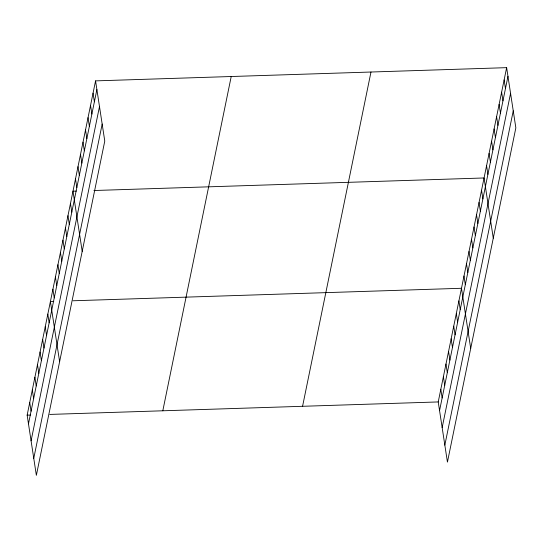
<?xml version="1.0" encoding="UTF-8"?>
<svg xmlns="http://www.w3.org/2000/svg" width="543" height="543" viewBox="0 0 543 543"><rect width="100%" height="100%" fill="white"/><g stroke="black" fill="none" stroke-linecap="round" stroke-linejoin="round"><path stroke-width="0.81" d="M95.561 80.88L104.772 141.065L36.361 475.342L27.15 415.151L95.561 80.88L506.639 67.658L515.85 127.849L447.439 462.12L438.228 401.935L506.639 67.658M28.474 423.825L96.892 89.554M31.08 440.821L99.491 106.55M33.761 458.34L102.172 124.069M162.805 410.793L231.216 76.515M302.573 406.293L370.984 72.022M439.552 410.603L507.97 76.332M442.158 427.606L510.569 93.328M444.839 445.117L513.25 110.847M76.332 191.082L72.986 191.19L82.197 251.375M93.919 190.518L484.064 177.968L493.275 238.153M53.757 301.392L50.411 301.501L59.621 361.686M73.02 300.774L461.489 288.279L470.7 348.463M27.15 415.151L30.496 415.049M49.759 414.424L438.228 401.935M504.135 79.916L505.458 88.584M501.623 92.174L502.947 100.842M499.112 104.432L500.442 113.1M496.607 116.691L497.931 125.358M494.096 128.942L495.426 137.617M491.591 141.2L492.915 149.868M489.08 153.459L490.41 162.126M486.576 165.717L487.899 174.384M481.553 190.226L482.883 198.894M479.048 202.485L480.372 211.152M476.537 214.743L477.867 223.411M474.032 226.994L475.356 235.669M471.521 239.253L472.851 247.92M469.016 251.511L470.34 260.178M466.505 263.769L467.835 272.437M463.993 276.02L465.324 284.695M458.903 300.91L460.233 309.578M456.317 313.535L457.647 322.203M453.738 326.167L455.061 334.834M451.152 338.791L452.475 347.459M448.566 351.423L449.896 360.09M445.979 364.048L447.31 372.715M443.4 376.679L444.724 385.347M440.814 389.304L442.138 397.971M93.057 93.138L94.38 101.806M90.545 105.396L91.869 114.064M88.034 117.655L89.364 126.322M85.529 129.906L86.853 138.58M83.018 142.164L84.348 150.832M80.513 154.422L81.837 163.09M78.002 166.681L79.332 175.348M75.497 178.932L76.821 187.606M70.475 203.449L71.805 212.116M67.97 215.707L69.294 224.374M65.459 227.958L66.789 236.633M62.954 240.216L64.278 248.884M60.443 252.475L61.773 261.142M57.938 264.733L59.262 273.4M55.427 276.991L56.75 285.659M52.915 289.243L54.246 297.917M47.825 314.132L49.155 322.8M45.239 326.757L46.569 335.425M42.659 339.389L43.983 348.056M40.073 352.013L41.397 360.681M37.487 364.645L38.818 373.312M34.901 377.27L36.232 385.937M32.322 389.894L33.646 398.569M29.736 402.526L31.06 411.194"/></g></svg>
